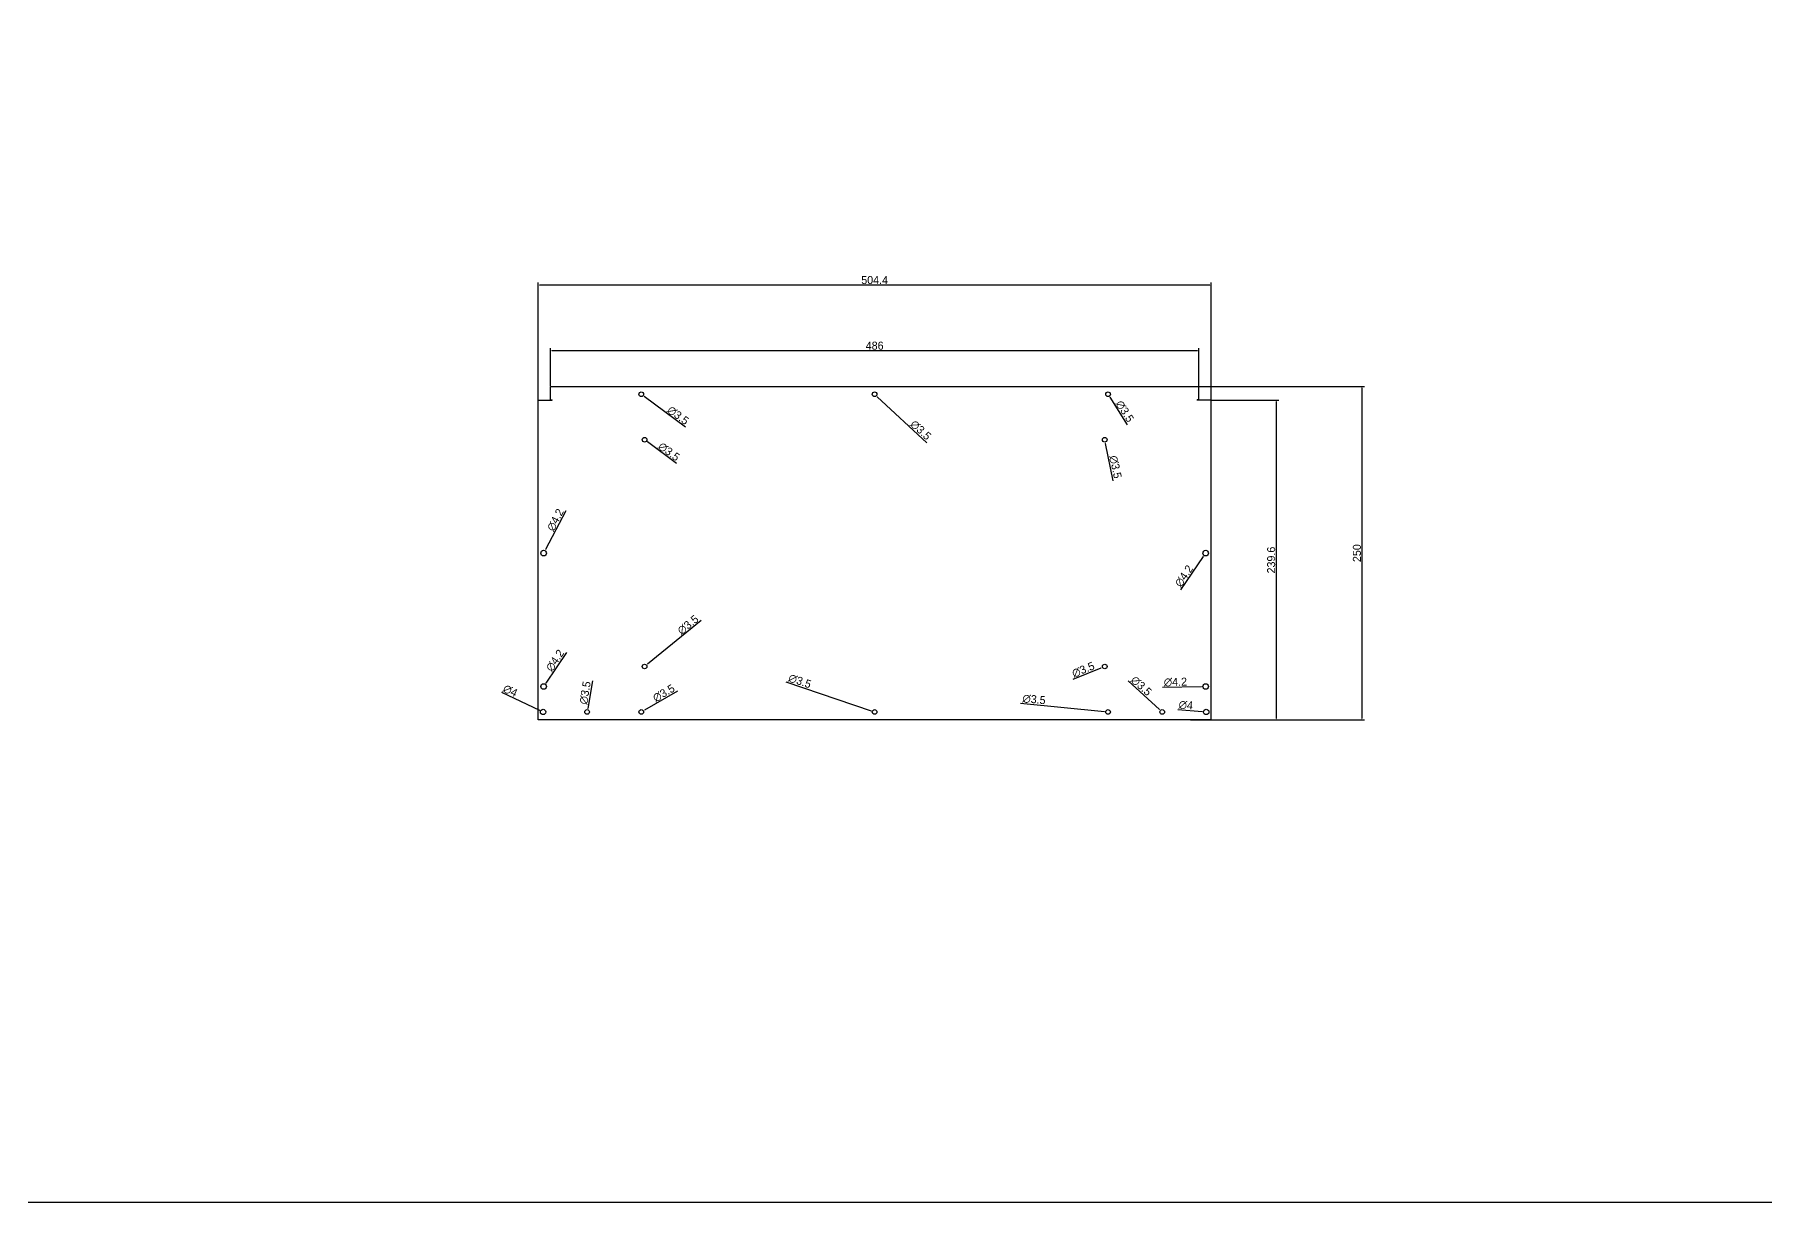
# Model space of a CAD drawing. Header units: millimetres. Extents: x 34287 to 41869, y -1912 to 663.
# Drawn here: x 37937 to 39235, y -1912 to -1037 of the extents above; entities that cross this region are included whole.
import ezdxf

# ---------------------------------------------------------------- set-up
doc = ezdxf.new("R2010")
doc.units = ezdxf.units.MM
doc.header["$PDMODE"] = 3
doc.header["$PDSIZE"] = 0.3125
doc.layers.get('0').update_dxf_attribs({"linetype": 'CONTINUOUS'})
doc.layers.get('Defpoints').update_dxf_attribs({"linetype": 'CONTINUOUS'})
doc.styles.get("Standard").update_dxf_attribs({"font": ''})
doc.styles.get('Standard').set_extended_font_data('changfangsong')
doc.dimstyles.new('DIMSTYLE_6', dxfattribs={"dimtxt": 4, "dimasz": 1, "dimexe": 2, "dimexo": 0.5, "dimgap": 0.75, "dimtad": 1, "dimdsep": 46, "dimtxsty": 'Standard', "dimblk": '_FILLED', "dimcen": 0, "dimclrd": 5, "dimclre": 5, "dimadec": 0, "dimazin": 0, "dimtp": 0.1, "dimtm": 0.1, "dimtfac": 1, "dimtofl": 0, "dimtmove": 0, "dimatfit": 3, "dimldrblk": '_FILLED', "dimfxl": 0, "dimtolj": 1, "dimarcsym": 0})

# ---------------------------------------------------------------- blocks, each defined once
blk = doc.blocks.new('_FILLED')
at = {"color": 0, "linetype": 'ByBlock'}
blk.add_solid([(0, 0), (-1, 0.2), (-1, -0.2)], dxfattribs=at)
blk = doc.blocks.new('*D150')
at = {"color": 5, "linetype": 'ByBlock', "lineweight": -2, "ltscale": 3}
for p, q in [((38323.9, -1299.9), (38323.9, -1271.7)), ((38809.9, -1299.9), (38809.9, -1271.7)), ((38808.9, -1273.7), (38324.9, -1273.7))]:
    blk.add_line(p, q, dxfattribs=at)
at = {"layer": 'Defpoints', "color": 0, "linetype": 'ByBlock', "lineweight": -3, "ltscale": 3}
for p in [(38323.9, -1273.7), (38323.9, -1300.4), (38809.9, -1300.4)]:
    blk.add_point(p, dxfattribs=at)
at = {"color": 5, "linetype": 'ByBlock', "lineweight": -2, "ltscale": 3, "rotation": 180}
blk.add_blockref('_FILLED', (38323.9, -1273.7), dxfattribs=at)
at = {"color": 5, "linetype": 'ByBlock', "lineweight": -2, "ltscale": 3}
blk.add_blockref('_FILLED', (38809.9, -1273.7), dxfattribs=at)
at = {"color": 0, "linetype": 'ByBlock', "lineweight": -3, "ltscale": 3, "insert": (38566.9, -1269.9), "char_height": 6, "attachment_point": 5}
blk.add_mtext('\\A1;486', dxfattribs=at)
blk = doc.blocks.new('*D151')
at = {"color": 5, "linetype": 'ByBlock', "lineweight": -2, "ltscale": 3}
for p, q in [((38314.7, -1331.5), (38314.7, -1222.4)), ((38818.1, -1224.4), (38315.7, -1224.4)), ((38819.1, -1331.5), (38819.1, -1222.4))]:
    blk.add_line(p, q, dxfattribs=at)
at = {"layer": 'Defpoints', "color": 0, "linetype": 'ByBlock', "lineweight": -3, "ltscale": 3}
for p in [(38314.7, -1224.4), (38314.7, -1332), (38819.1, -1332)]:
    blk.add_point(p, dxfattribs=at)
at = {"color": 5, "linetype": 'ByBlock', "lineweight": -2, "ltscale": 3, "rotation": 180}
blk.add_blockref('_FILLED', (38314.7, -1224.4), dxfattribs=at)
at = {"color": 5, "linetype": 'ByBlock', "lineweight": -2, "ltscale": 3}
blk.add_blockref('_FILLED', (38819.1, -1224.4), dxfattribs=at)
at = {"color": 0, "linetype": 'ByBlock', "lineweight": -3, "ltscale": 3, "insert": (38566.9, -1220.7), "char_height": 6, "attachment_point": 5}
blk.add_mtext('\\A1;504.4', dxfattribs=at)
blk = doc.blocks.new('*D152')
at = {"color": 5, "linetype": 'ByBlock', "lineweight": -2, "ltscale": 3}
for p, q in [((38819.6, -1310.8), (38869.9, -1310.8)), ((38867.9, -1311.8), (38867.9, -1549.4)), ((38819.6, -1550.4), (38869.9, -1550.4))]:
    blk.add_line(p, q, dxfattribs=at)
at = {"layer": 'Defpoints', "color": 0, "linetype": 'ByBlock', "lineweight": -3, "ltscale": 3}
for p in [(38819.1, -1310.8), (38819.1, -1550.4), (38867.9, -1550.4)]:
    blk.add_point(p, dxfattribs=at)
at = {"color": 5, "linetype": 'ByBlock', "lineweight": -2, "ltscale": 3}
for p, rotation in [((38867.9, -1310.8), 90), ((38867.9, -1550.4), 270)]:
    blk.add_blockref('_FILLED', p, dxfattribs=dict(at, rotation=rotation))
at = {"color": 0, "linetype": 'ByBlock', "lineweight": -3, "ltscale": 3, "insert": (38864.2, -1430.6), "char_height": 6, "attachment_point": 5, "rotation": 90}
blk.add_mtext('\\A1;239.6', dxfattribs=at)
blk = doc.blocks.new('*D153')
at = {"color": 5, "linetype": 'ByBlock', "lineweight": -2, "ltscale": 3}
for p, q in [((38794.8, -1300.4), (38934.2, -1300.4)), ((38932.2, -1301.4), (38932.2, -1549.4)), ((38803.6, -1550.4), (38934.2, -1550.4))]:
    blk.add_line(p, q, dxfattribs=at)
at = {"layer": 'Defpoints', "color": 0, "linetype": 'ByBlock', "lineweight": -3, "ltscale": 3}
for p in [(38794.3, -1300.4), (38803.1, -1550.4), (38932.2, -1550.4)]:
    blk.add_point(p, dxfattribs=at)
at = {"color": 5, "linetype": 'ByBlock', "lineweight": -2, "ltscale": 3}
for p, rotation in [((38932.2, -1300.4), 90), ((38932.2, -1550.4), 270)]:
    blk.add_blockref('_FILLED', p, dxfattribs=dict(at, rotation=rotation))
at = {"color": 0, "linetype": 'ByBlock', "lineweight": -3, "ltscale": 3, "insert": (38928.5, -1425.4), "char_height": 6, "attachment_point": 5, "rotation": 90}
blk.add_mtext('\\A1;250', dxfattribs=at)
blk = doc.blocks.new('*D154')
at = {"color": 5, "linetype": 'ByBlock', "lineweight": -2, "ltscale": 3}
blk.add_line((38355.3, -1521.1), (38351.8, -1541.8), dxfattribs=at)
at = {"layer": 'Defpoints', "color": 0, "linetype": 'ByBlock', "lineweight": -3, "ltscale": 3}
for p in [(38351.6, -1542.8), (38351, -1546.2)]:
    blk.add_point(p, dxfattribs=at)
at = {"color": 5, "linetype": 'ByBlock', "lineweight": -2, "ltscale": 3, "rotation": 260.3059897158711}
blk.add_blockref('_FILLED', (38351.6, -1542.8), dxfattribs=at)
at = {"color": 0, "linetype": 'ByBlock', "lineweight": -3, "ltscale": 3, "insert": (38349.9, -1530.1), "char_height": 6, "attachment_point": 5, "rotation": 80.306}
blk.add_mtext('\\A1;∅3.5', dxfattribs=at)
blk = doc.blocks.new('*D155')
at = {"color": 5, "linetype": 'ByBlock', "lineweight": -2, "ltscale": 3}
blk.add_line((38419.1, -1528.8), (38394.3, -1543.1), dxfattribs=at)
at = {"layer": 'Defpoints', "color": 0, "linetype": 'ByBlock', "lineweight": -3, "ltscale": 3}
for p in [(38393.4, -1543.6), (38390.4, -1545.4)]:
    blk.add_point(p, dxfattribs=at)
at = {"color": 5, "linetype": 'ByBlock', "lineweight": -2, "ltscale": 3, "rotation": 210.0115450361133}
blk.add_blockref('_FILLED', (38393.4, -1543.6), dxfattribs=at)
at = {"color": 0, "linetype": 'ByBlock', "lineweight": -3, "ltscale": 3, "insert": (38408.8, -1530.4), "char_height": 6, "attachment_point": 5, "rotation": 30.0115}
blk.add_mtext('\\A1;∅3.5', dxfattribs=at)
blk = doc.blocks.new('*D156')
at = {"color": 5, "linetype": 'ByBlock', "lineweight": -2, "ltscale": 3}
blk.add_line((38436.9, -1476), (38396.5, -1508.7), dxfattribs=at)
at = {"layer": 'Defpoints', "color": 0, "linetype": 'ByBlock', "lineweight": -3, "ltscale": 3}
for p in [(38393, -1511.5), (38395.8, -1509.3)]:
    blk.add_point(p, dxfattribs=at)
at = {"color": 5, "linetype": 'ByBlock', "lineweight": -2, "ltscale": 3, "rotation": 218.9384476823574}
blk.add_blockref('_FILLED', (38395.8, -1509.3), dxfattribs=at)
at = {"color": 0, "linetype": 'ByBlock', "lineweight": -3, "ltscale": 3, "insert": (38427, -1479.2), "char_height": 6, "attachment_point": 5, "rotation": 38.9384}
blk.add_mtext('\\A1;∅3.5', dxfattribs=at)
blk = doc.blocks.new('*D157')
at = {"color": 5, "linetype": 'ByBlock', "lineweight": -2, "ltscale": 3}
blk.add_line((38500.3, -1521.8), (38564.3, -1543.6), dxfattribs=at)
at = {"layer": 'Defpoints', "color": 0, "linetype": 'ByBlock', "lineweight": -3, "ltscale": 3}
for p in [(38565.2, -1543.9), (38568.6, -1545.1)]:
    blk.add_point(p, dxfattribs=at)
at = {"color": 5, "linetype": 'ByBlock', "lineweight": -2, "ltscale": 3, "rotation": 341.1831236132297}
blk.add_blockref('_FILLED', (38565.2, -1543.9), dxfattribs=at)
at = {"color": 0, "linetype": 'ByBlock', "lineweight": -3, "ltscale": 3, "insert": (38510.8, -1521.4), "char_height": 6, "attachment_point": 5, "rotation": 341.1831}
blk.add_mtext('\\A1;∅3.5', dxfattribs=at)
blk = doc.blocks.new('*D158')
at = {"color": 5, "linetype": 'ByBlock', "lineweight": -2, "ltscale": 3}
blk.add_line((38715.7, -1520), (38736.8, -1511.4), dxfattribs=at)
at = {"layer": 'Defpoints', "color": 0, "linetype": 'ByBlock', "lineweight": -3, "ltscale": 3}
for p in [(38737.8, -1511), (38741, -1509.7)]:
    blk.add_point(p, dxfattribs=at)
at = {"color": 5, "linetype": 'ByBlock', "lineweight": -2, "ltscale": 3, "rotation": 22.00494419813378}
blk.add_blockref('_FILLED', (38737.8, -1511), dxfattribs=at)
at = {"color": 0, "linetype": 'ByBlock', "lineweight": -3, "ltscale": 3, "insert": (38723.3, -1512.8), "char_height": 6, "attachment_point": 5, "rotation": 22.0049}
blk.add_mtext('\\A1;∅3.5', dxfattribs=at)
blk = doc.blocks.new('*D159')
at = {"color": 5, "linetype": 'ByBlock', "lineweight": -2, "ltscale": 3}
blk.add_line((38676.3, -1537.9), (38739.2, -1544.2), dxfattribs=at)
at = {"layer": 'Defpoints', "color": 0, "linetype": 'ByBlock', "lineweight": -3, "ltscale": 3}
for p in [(38740.2, -1544.3), (38743.6, -1544.7)]:
    blk.add_point(p, dxfattribs=at)
at = {"color": 5, "linetype": 'ByBlock', "lineweight": -2, "ltscale": 3, "rotation": 354.2575567301657}
blk.add_blockref('_FILLED', (38740.2, -1544.3), dxfattribs=at)
at = {"color": 0, "linetype": 'ByBlock', "lineweight": -3, "ltscale": 3, "insert": (38686.4, -1535.1), "char_height": 6, "attachment_point": 5, "rotation": 354.2576}
blk.add_mtext('\\A1;∅3.5', dxfattribs=at)
blk = doc.blocks.new('*D160')
at = {"color": 5, "linetype": 'ByBlock', "lineweight": -2, "ltscale": 3}
blk.add_line((38757.1, -1521.2), (38780.5, -1542.6), dxfattribs=at)
at = {"layer": 'Defpoints', "color": 0, "linetype": 'ByBlock', "lineweight": -3, "ltscale": 3}
for p in [(38781.2, -1543.3), (38783.8, -1545.7)]:
    blk.add_point(p, dxfattribs=at)
at = {"color": 5, "linetype": 'ByBlock', "lineweight": -2, "ltscale": 3, "rotation": 317.5471953483217}
blk.add_blockref('_FILLED', (38781.2, -1543.3), dxfattribs=at)
at = {"color": 0, "linetype": 'ByBlock', "lineweight": -3, "ltscale": 3, "insert": (38766.8, -1525), "char_height": 6, "attachment_point": 5, "rotation": 317.5472}
blk.add_mtext('\\A1;∅3.5', dxfattribs=at)
blk = doc.blocks.new('*D161')
at = {"color": 5, "linetype": 'ByBlock', "lineweight": -2, "ltscale": 3}
blk.add_line((38794.3, -1542.7), (38812.5, -1544.2), dxfattribs=at)
at = {"layer": 'Defpoints', "color": 0, "linetype": 'ByBlock', "lineweight": -3, "ltscale": 3}
for p in [(38813.5, -1544.3), (38817.5, -1544.7)]:
    blk.add_point(p, dxfattribs=at)
at = {"color": 5, "linetype": 'ByBlock', "lineweight": -2, "ltscale": 3, "rotation": 355.1876557723432}
blk.add_blockref('_FILLED', (38813.5, -1544.3), dxfattribs=at)
at = {"color": 0, "linetype": 'ByBlock', "lineweight": -3, "ltscale": 3, "insert": (38800.2, -1539.4), "char_height": 6, "attachment_point": 5, "rotation": 355.1877}
blk.add_mtext('\\A1;∅4', dxfattribs=at)
blk = doc.blocks.new('*D162')
at = {"color": 5, "linetype": 'ByBlock', "lineweight": -2, "ltscale": 3}
blk.add_line((38782.7, -1526), (38812, -1525.4), dxfattribs=at)
at = {"layer": 'Defpoints', "color": 0, "linetype": 'ByBlock', "lineweight": -3, "ltscale": 3}
for p in [(38813, -1525.4), (38817.2, -1525.3)]:
    blk.add_point(p, dxfattribs=at)
at = {"color": 5, "linetype": 'ByBlock', "lineweight": -2, "ltscale": 3, "rotation": 1.107879672912974}
blk.add_blockref('_FILLED', (38813, -1525.4), dxfattribs=at)
at = {"color": 0, "linetype": 'ByBlock', "lineweight": -3, "ltscale": 3, "insert": (38792.4, -1522.1), "char_height": 6, "attachment_point": 5, "rotation": 1.1079}
blk.add_mtext('\\A1;∅4.2', dxfattribs=at)
blk = doc.blocks.new('*D163')
at = {"color": 5, "linetype": 'ByBlock', "lineweight": -2, "ltscale": 3}
blk.add_line((38796.5, -1452.8), (38813.4, -1428), dxfattribs=at)
at = {"layer": 'Defpoints', "color": 0, "linetype": 'ByBlock', "lineweight": -3, "ltscale": 3}
for p in [(38813.9, -1427.1), (38816.3, -1423.6)]:
    blk.add_point(p, dxfattribs=at)
at = {"color": 5, "linetype": 'ByBlock', "lineweight": -2, "ltscale": 3, "rotation": 55.89625438468859}
blk.add_blockref('_FILLED', (38813.9, -1427.1), dxfattribs=at)
at = {"color": 0, "linetype": 'ByBlock', "lineweight": -3, "ltscale": 3, "insert": (38798.9, -1442.6), "char_height": 6, "attachment_point": 5, "rotation": 55.8963}
blk.add_mtext('\\A1;∅4.2', dxfattribs=at)
blk = doc.blocks.new('*D164')
at = {"color": 5, "linetype": 'ByBlock', "lineweight": -2, "ltscale": 3}
blk.add_line((38745.7, -1371.1), (38740, -1343.1), dxfattribs=at)
at = {"layer": 'Defpoints', "color": 0, "linetype": 'ByBlock', "lineweight": -3, "ltscale": 3}
for p in [(38739, -1338.7), (38739.7, -1342.1)]:
    blk.add_point(p, dxfattribs=at)
at = {"color": 5, "linetype": 'ByBlock', "lineweight": -2, "ltscale": 3, "rotation": 101.6764594794494}
blk.add_blockref('_FILLED', (38739.7, -1342.1), dxfattribs=at)
at = {"color": 0, "linetype": 'ByBlock', "lineweight": -3, "ltscale": 3, "insert": (38747.4, -1360.8), "char_height": 6, "attachment_point": 5, "rotation": 281.6765}
blk.add_mtext('\\A1;∅3.5', dxfattribs=at)
blk = doc.blocks.new('*D165')
at = {"color": 5, "linetype": 'ByBlock', "lineweight": -2, "ltscale": 3}
blk.add_line((38756.4, -1329.3), (38743.4, -1308.6), dxfattribs=at)
at = {"layer": 'Defpoints', "color": 0, "linetype": 'ByBlock', "lineweight": -3, "ltscale": 3}
for p in [(38741, -1304.8), (38742.8, -1307.8)]:
    blk.add_point(p, dxfattribs=at)
at = {"color": 5, "linetype": 'ByBlock', "lineweight": -2, "ltscale": 3, "rotation": 122.1953331598188}
blk.add_blockref('_FILLED', (38742.8, -1307.8), dxfattribs=at)
at = {"color": 0, "linetype": 'ByBlock', "lineweight": -3, "ltscale": 3, "insert": (38754.4, -1319.1), "char_height": 6, "attachment_point": 5, "rotation": 302.1953}
blk.add_mtext('\\A1;∅3.5', dxfattribs=at)
blk = doc.blocks.new('*D166')
at = {"color": 5, "linetype": 'ByBlock', "lineweight": -2, "ltscale": 3}
blk.add_line((38606, -1342.6), (38568.9, -1308.2), dxfattribs=at)
at = {"layer": 'Defpoints', "color": 0, "linetype": 'ByBlock', "lineweight": -3, "ltscale": 3}
for p in [(38565.6, -1305.1), (38568.2, -1307.5)]:
    blk.add_point(p, dxfattribs=at)
at = {"color": 5, "linetype": 'ByBlock', "lineweight": -2, "ltscale": 3, "rotation": 137.1309071254972}
blk.add_blockref('_FILLED', (38568.2, -1307.5), dxfattribs=at)
at = {"color": 0, "linetype": 'ByBlock', "lineweight": -3, "ltscale": 3, "insert": (38601.4, -1333.2), "char_height": 6, "attachment_point": 5, "rotation": 317.1309}
blk.add_mtext('\\A1;∅3.5', dxfattribs=at)
blk = doc.blocks.new('*D167')
at = {"color": 5, "linetype": 'ByBlock', "lineweight": -2, "ltscale": 3}
blk.add_line((38418.3, -1358.2), (38396.6, -1342), dxfattribs=at)
at = {"layer": 'Defpoints', "color": 0, "linetype": 'ByBlock', "lineweight": -3, "ltscale": 3}
for p in [(38393, -1339.3), (38395.8, -1341.4)]:
    blk.add_point(p, dxfattribs=at)
at = {"color": 5, "linetype": 'ByBlock', "lineweight": -2, "ltscale": 3, "rotation": 143.2218162679903}
blk.add_blockref('_FILLED', (38395.8, -1341.4), dxfattribs=at)
at = {"color": 0, "linetype": 'ByBlock', "lineweight": -3, "ltscale": 3, "insert": (38412.7, -1349.4), "char_height": 6, "attachment_point": 5, "rotation": 323.2218}
blk.add_mtext('\\A1;∅3.5', dxfattribs=at)
blk = doc.blocks.new('*D168')
at = {"color": 5, "linetype": 'ByBlock', "lineweight": -2, "ltscale": 3}
blk.add_line((38425.1, -1331), (38394.1, -1307.9), dxfattribs=at)
at = {"layer": 'Defpoints', "color": 0, "linetype": 'ByBlock', "lineweight": -3, "ltscale": 3}
for p in [(38390.5, -1305.2), (38393.3, -1307.3)]:
    blk.add_point(p, dxfattribs=at)
at = {"color": 5, "linetype": 'ByBlock', "lineweight": -2, "ltscale": 3, "rotation": 143.3152678811937}
blk.add_blockref('_FILLED', (38393.3, -1307.3), dxfattribs=at)
at = {"color": 0, "linetype": 'ByBlock', "lineweight": -3, "ltscale": 3, "insert": (38419.5, -1322.2), "char_height": 6, "attachment_point": 5, "rotation": 323.3153}
blk.add_mtext('\\A1;∅3.5', dxfattribs=at)
blk = doc.blocks.new('*D135')
at = {"color": 5, "linetype": 'ByBlock', "lineweight": -2, "ltscale": 3}
blk.add_line((38335.4, -1393.6), (38320.1, -1422.6), dxfattribs=at)
at = {"layer": 'Defpoints', "color": 0, "linetype": 'ByBlock', "lineweight": -3, "ltscale": 3}
for p in [(38317.7, -1427.2), (38319.7, -1423.5)]:
    blk.add_point(p, dxfattribs=at)
at = {"color": 5, "linetype": 'ByBlock', "lineweight": -2, "ltscale": 3, "rotation": 242.2004539066662}
blk.add_blockref('_FILLED', (38319.7, -1423.5), dxfattribs=at)
at = {"color": 0, "linetype": 'ByBlock', "lineweight": -3, "ltscale": 3, "insert": (38327.6, -1400.5), "char_height": 6, "attachment_point": 5, "rotation": 62.2005}
blk.add_mtext('\\A1;∅4.2', dxfattribs=at)
blk = doc.blocks.new('*D136')
at = {"color": 5, "linetype": 'ByBlock', "lineweight": -2, "ltscale": 3}
blk.add_line((38335.9, -1499.9), (38320.4, -1522.8), dxfattribs=at)
at = {"layer": 'Defpoints', "color": 0, "linetype": 'ByBlock', "lineweight": -3, "ltscale": 3}
for p in [(38317.5, -1527.1), (38319.9, -1523.6)]:
    blk.add_point(p, dxfattribs=at)
at = {"color": 5, "linetype": 'ByBlock', "lineweight": -2, "ltscale": 3, "rotation": 236.0433115061826}
blk.add_blockref('_FILLED', (38319.9, -1523.6), dxfattribs=at)
at = {"color": 0, "linetype": 'ByBlock', "lineweight": -3, "ltscale": 3, "insert": (38327.3, -1505.9), "char_height": 6, "attachment_point": 5, "rotation": 56.0433}
blk.add_mtext('\\A1;∅4.2', dxfattribs=at)
blk = doc.blocks.new('*D137')
at = {"color": 5, "linetype": 'ByBlock', "lineweight": -2, "ltscale": 3}
blk.add_line((38287.1, -1529.6), (38315.6, -1543.2), dxfattribs=at)
at = {"layer": 'Defpoints', "color": 0, "linetype": 'ByBlock', "lineweight": -3, "ltscale": 3}
for p in [(38316.5, -1543.6), (38320.1, -1545.3)]:
    blk.add_point(p, dxfattribs=at)
at = {"color": 5, "linetype": 'ByBlock', "lineweight": -2, "ltscale": 3, "rotation": 334.5172681125063}
blk.add_blockref('_FILLED', (38316.5, -1543.6), dxfattribs=at)
at = {"color": 0, "linetype": 'ByBlock', "lineweight": -3, "ltscale": 3, "insert": (38293.7, -1528.6), "char_height": 6, "attachment_point": 5, "rotation": 334.5173}
blk.add_mtext('\\A1;∅4', dxfattribs=at)

msp = doc.modelspace()

# ---------------------------------------------------------------- linework, layer by layer
at = {"color": 0, "ltscale": 30}
for p, q in [((38323.895, -1310.387), (38323.895, -1300.387)), ((38323.895, -1300.387), (38809.895, -1300.387)), ((38323.895, -1310.387), (38325.195, -1310.387)), ((38809.895, -1310.387), (38808.595, -1310.387)), ((38809.895, -1310.387), (38809.895, -1300.387)), ((38314.695, -1550.387), (38314.695, -1310.787)), ((38314.695, -1310.787), (38325.195, -1310.787)), ((38819.095, -1310.787), (38808.595, -1310.787)), ((38819.095, -1550.387), (38819.095, -1310.787)), ((38819.095, -1550.387), (38314.695, -1550.387))]:
    msp.add_line(p, q, dxfattribs=at)
at = {"linetype": 'ByBlock', "lineweight": -3, "ltscale": 3}
for p, q in [((38325.195, -1310.787), (38325.195, -1310.387)), ((38808.595, -1310.787), (38808.595, -1310.387))]:
    msp.add_line(p, q, dxfattribs=at)
msp.add_lwpolyline([(34286.531, 302.364), (41868.883, 302.364), (41868.883, -1912.119), (34286.531, -1912.119)], close=True, dxfattribs=at)
at = {"color": 0, "ltscale": 30}
for centre, radius in [((38391.895, -1306.287), 1.75), ((38566.895, -1306.287), 1.75), ((38741.895, -1306.287), 1.75), ((38318.695, -1425.387), 2.1), ((38815.095, -1425.387), 2.1), ((38318.695, -1525.387), 2.1), ((38815.095, -1525.387), 2.1), ((38318.295, -1544.487), 2), ((38351.295, -1544.487), 1.75), ((38391.895, -1544.487), 1.75), ((38566.895, -1544.487), 1.75), ((38741.895, -1544.487), 1.75), ((38782.495, -1544.487), 1.75), ((38815.495, -1544.487), 2)]:
    msp.add_circle(centre, radius, dxfattribs=at)
at = {"linetype": 'ByBlock', "lineweight": -3, "ltscale": 3}
for centre in [(38394.395, -1340.387), (38739.395, -1340.387), (38394.395, -1510.387), (38739.395, -1510.387)]:
    msp.add_circle(centre, 1.75, dxfattribs=at)

# ---------------------------------------------------------------- dimensions: what is measured, and where the dimension line sits
for base, p1, p2, picture, middle in [((38314.695, -1224.426), (38819.095, -1331.981), (38314.695, -1331.981), '*D151', (38566.895, -1220.676)), ((38323.895, -1273.664), (38809.895, -1300.387), (38323.895, -1300.387), '*D150', (38566.895, -1269.914))]:
    dim = msp.add_linear_dim(base=base, p1=p1, p2=p2, dimstyle='DIMSTYLE_6', override={"dimtxt": 6, "dimfxl": 0.1}, dxfattribs=at)
    dim.commit()
    dim.dimension.update_dxf_attribs({"geometry": picture, "text_midpoint": middle})
for p1, p2, picture, middle in [((38390.491, -1305.241), (38393.298, -1307.332), '*D168', (38417.255, -1325.179)), ((38565.612, -1305.096), (38568.177, -1307.477), '*D166', (38598.842, -1335.942)), ((38740.962, -1304.806), (38742.827, -1307.768), '*D165', (38751.21, -1321.082)), ((38392.993, -1339.339), (38395.796, -1341.435), '*D167', (38410.447, -1352.386)), ((38739.04, -1338.673), (38739.749, -1342.101), '*D164', (38743.763, -1361.523)), ((38317.715, -1427.244), (38319.674, -1423.529), '*D135', (38330.898, -1402.24)), ((38816.272, -1423.648), (38813.917, -1427.126), '*D163', (38801.993, -1444.735)), ((38393.033, -1511.487), (38395.756, -1509.287), '*D156', (38429.351, -1482.142)), ((38317.522, -1527.129), (38319.868, -1523.645), '*D136', (38330.428, -1507.963)), ((38568.551, -1545.051), (38565.238, -1543.922), '*D157', (38509.571, -1524.953)), ((38741.017, -1509.731), (38737.772, -1511.043), '*D158', (38724.735, -1516.311)), ((38783.786, -1545.668), (38781.203, -1543.306), '*D160', (38764.245, -1527.792)), ((38817.194, -1525.346), (38812.995, -1525.427), '*D162', (38792.445, -1525.825)), ((38320.1, -1545.347), (38316.489, -1543.626), '*D137', (38292.121, -1532.012)), ((38351, -1546.212), (38351.589, -1542.762), '*D154', (38353.642, -1530.747)), ((38390.379, -1545.362), (38393.41, -1543.611), '*D155', (38410.665, -1533.644)), ((38743.636, -1544.662), (38740.153, -1544.312), '*D159', (38686.031, -1538.869)), ((38817.488, -1544.655), (38813.502, -1544.319), '*D161', (38799.916, -1543.175))]:
    dim = msp.add_diameter_dim_2p(p1=p1, p2=p2, dimstyle='DIMSTYLE_6', override={"dimtxt": 6, "dimfxl": 0.1}, dxfattribs=at)
    dim.commit()
    dim.dimension.update_dxf_attribs({"geometry": picture, "text_midpoint": middle, "dimtype": 163})
for base, p1, p2, picture, middle in [((38932.236, -1550.387), (38794.27, -1300.387), (38803.065, -1550.387), '*D153', (38928.486, -1425.387)), ((38867.912, -1550.387), (38819.095, -1310.787), (38819.095, -1550.387), '*D152', (38864.162, -1430.587))]:
    dim = msp.add_linear_dim(base=base, p1=p1, p2=p2, angle=90, dimstyle='DIMSTYLE_6', override={"dimtxt": 6, "dimfxl": 0.1}, dxfattribs=at)
    dim.commit()
    dim.dimension.update_dxf_attribs({"geometry": picture, "text_midpoint": middle})

doc.saveas('drawing.dxf')
